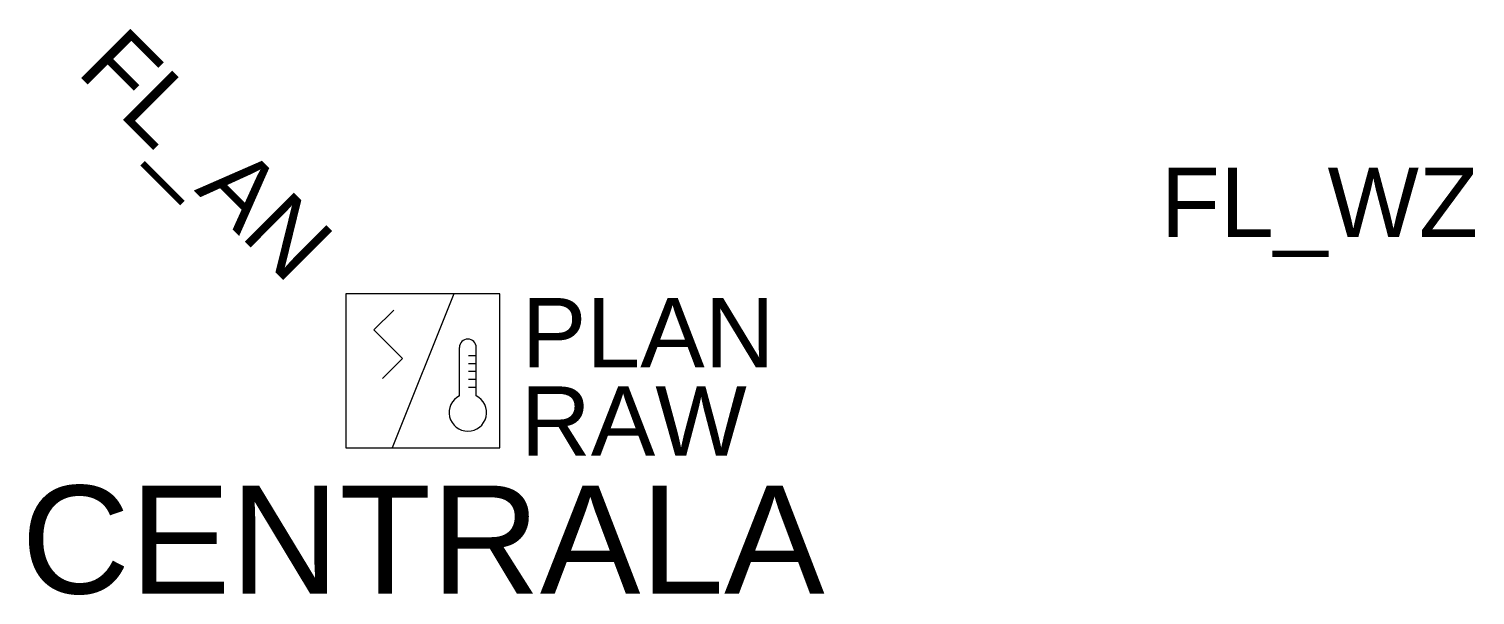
# Model space of a CAD drawing. Header units: millimetres. Extents: x -1023 to 2733, y -582 to 887.
import ezdxf
from ezdxf.enums import TextEntityAlignment as Align

# ---------------------------------------------------------------- set-up
doc = ezdxf.new("R2010")
doc.units = ezdxf.units.MM
doc.styles.add('opis_czujki', font='arial.ttf')
doc.styles.add('opis_czujki_2', font='arial.ttf')

msp = doc.modelspace()

# ---------------------------------------------------------------- texts
at = {"style": 'opis_czujki_2', "flags": 8}
msp.add_attdef('FL_AN', text='', height=180, rotation=315, dxfattribs=at).set_placement((-284.9, 284.9), align=Align.MIDDLE_RIGHT)
msp.add_attdef('FL_WZ', text='', height=180, dxfattribs=at).set_placement((1916.3, 437.3), align=Align.MIDDLE_LEFT)
at = {"style": 'opis_czujki_2', "flags": 9}
msp.add_attdef('PLAN', (256.7, 8.9), 'xx', height=180, dxfattribs=at)
at = {"style": 'opis_czujki_2', "flags": 8}
msp.add_attdef('RAW', text='', height=180, dxfattribs=at).set_placement((840.9, -130.5), align=Align.MIDDLE_RIGHT)
at = {"style": 'opis_czujki', "flags": 8}
msp.add_attdef('CENTRALA', text='xx', height=280, dxfattribs=at).set_placement((0, -437.9), align=Align.MIDDLE_CENTER)

# ---------------------------------------------------------------- wipeouts: each hides what was drawn before it
msp.add_wipeout([(-200, 200), (200, 200), (200, -200), (-200, -200)])

# ---------------------------------------------------------------- next in the draw order: linework, layer by layer
for p, q in [((-75.9, 157.8), (-127.6, 106.2)), ((-127.6, 106.2), (-53.3, 31.9)), ((95, -64.6), (95, 60.6)), ((138.5, 39.2), (118.7, 39.2)), ((138.5, -64.6), (138.5, 60.6)), ((-105, -19.8), (-53.3, 31.9)), ((138.5, 18.6), (118.7, 18.6)), ((138.5, -2), (118.7, -2)), ((138.5, -22.6), (118.7, -22.6)), ((138.5, -43.2), (118.7, -43.2))]:
    msp.add_line(p, q)
msp.add_lwpolyline([(-200, -200), (200, -200), (200, 200), (-200, 200)], close=True)
msp.add_lwpolyline([(80, 200), (-80, -200)])
for centre, radius, start, end in [((116.7, 60.6), 21.8, 0, 180), ((116.7, -108.1), 48.6, 116.5786, 63.4214)]:
    msp.add_arc(centre, radius, start, end)

doc.saveas('drawing.dxf')
